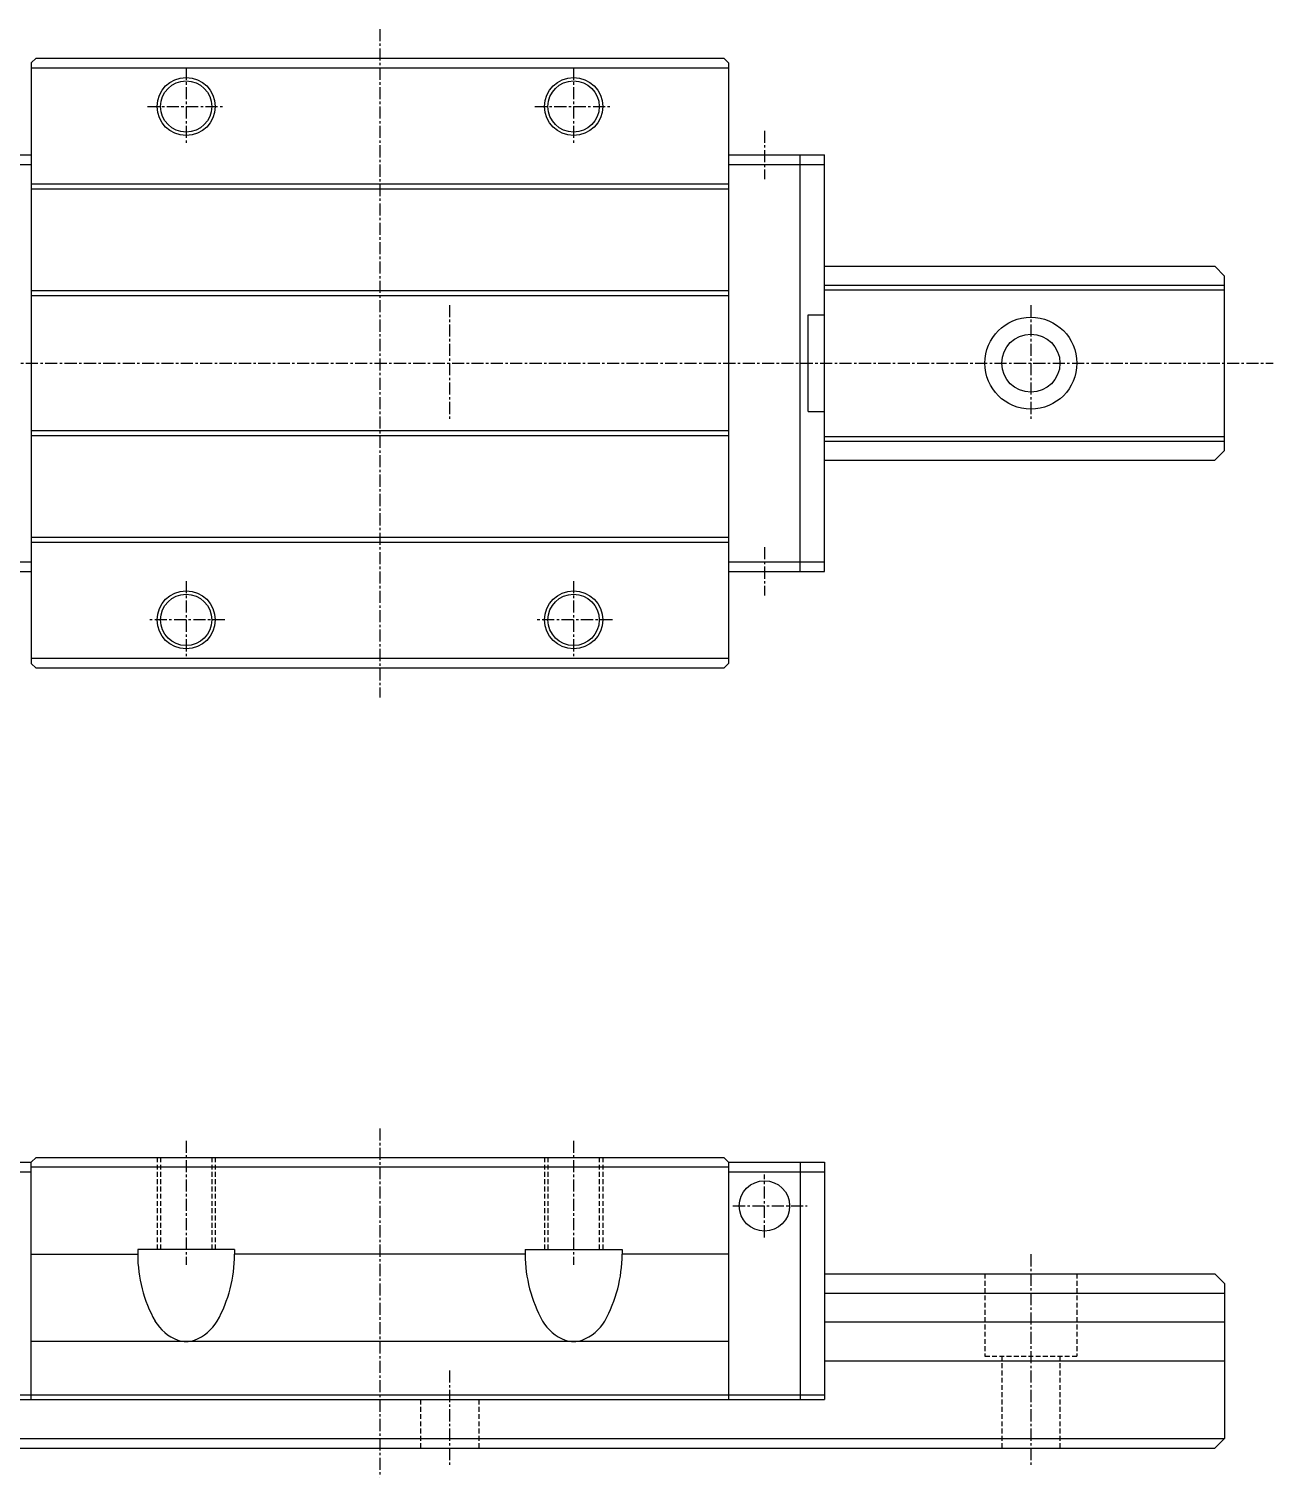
# Model space of a CAD drawing. Extents: x 10 to 344, y 10 to 189.
# Drawn here: x 215.9 to 344.3, y 39.9 to 189.4 of the extents above; entities that cross this region are included whole.
import ezdxf

# ---------------------------------------------------------------- set-up
doc = ezdxf.new("R2010")
doc.units = 0
doc.linetypes.add('CENTER', pattern=[2, 1.25, -0.25, 0.25, -0.25])
doc.linetypes.add('DASHED', pattern=[0.75, 0.5, -0.25])
doc.layers.get('0').update_dxf_attribs({"linetype": 'CONTINUOUS'})
doc.layers.add('CENTER', color=1, linetype='CENTER')

msp = doc.modelspace()

# ---------------------------------------------------------------- linework, layer by layer
at = {"color": 7, "linetype": 'CONTINUOUS'}
for p, q in [((216.13, 185.93), (216.63, 186.43)), ((216.13, 185.93), (216.13, 123.93)), ((216.13, 185.43), (288.13, 185.43)), ((216.63, 186.43), (287.63, 186.43)), ((288.13, 185.93), (287.63, 186.43)), ((288.13, 185.93), (288.13, 123.93)), ((208.73, 176.43), (216.13, 176.43)), ((288.13, 176.43), (295.53, 176.43)), ((295.53, 133.43), (295.53, 176.43)), ((295.53, 176.43), (298.03, 176.43)), ((298.03, 133.43), (298.03, 176.43)), ((208.73, 175.43), (216.13, 175.43)), ((288.13, 175.43), (295.53, 175.43)), ((295.53, 175.43), (298.03, 175.43)), ((216.13, 173.43), (288.13, 173.43)), ((216.13, 172.93), (288.13, 172.93)), ((298.03, 164.93), (338.33, 164.93)), ((339.33, 163.93), (338.33, 164.93)), ((298.03, 163), (339.33, 163)), ((339.33, 145.93), (339.33, 163.93)), ((216.13, 162.43), (288.13, 162.43)), ((216.13, 161.93), (288.13, 161.93)), ((298.03, 162.5), (339.33, 162.5)), ((296.33, 149.93), (296.33, 159.93)), ((296.33, 159.93), (298.03, 159.93)), ((296.33, 149.93), (298.03, 149.93)), ((288.13, 147.93), (216.13, 147.93)), ((288.13, 147.43), (216.13, 147.43)), ((298.03, 147.37), (339.33, 147.37)), ((298.03, 146.87), (339.33, 146.87)), ((339.33, 145.93), (338.33, 144.93)), ((298.03, 144.93), (338.33, 144.93)), ((288.13, 136.93), (216.13, 136.93)), ((288.13, 136.43), (216.13, 136.43)), ((208.73, 134.43), (216.13, 134.43)), ((208.73, 133.43), (216.13, 133.43)), ((288.13, 134.43), (295.53, 134.43)), ((288.13, 133.43), (295.53, 133.43)), ((295.53, 134.43), (298.03, 134.43)), ((295.53, 133.43), (298.03, 133.43)), ((288.13, 124.43), (216.13, 124.43)), ((216.63, 123.43), (216.13, 123.93)), ((287.63, 123.43), (216.63, 123.43)), ((288.13, 123.93), (287.63, 123.43)), ((208.73, 72.43), (216.13, 72.43)), ((216.63, 72.93), (216.13, 72.43)), ((216.13, 47.93), (216.13, 72.43)), ((288.13, 71.93), (216.13, 71.93)), ((216.63, 72.93), (287.63, 72.93)), ((287.63, 72.93), (288.13, 72.43)), ((288.13, 72.43), (288.13, 47.93)), ((288.13, 72.43), (295.53, 72.43)), ((295.53, 72.43), (295.53, 47.93)), ((295.53, 72.43), (298.03, 72.43)), ((298.03, 72.43), (298.03, 47.93)), ((208.73, 71.43), (216.13, 71.43)), ((288.13, 71.43), (295.53, 71.43)), ((295.53, 71.43), (298.03, 71.43)), ((216.13, 62.93), (227.13, 62.93)), ((237.13, 63.43), (227.13, 63.43)), ((227.13, 63.43), (227.13, 62.93)), ((237.13, 63.43), (237.13, 62.93)), ((267.13, 62.93), (237.13, 62.93)), ((267.13, 63.43), (277.13, 63.43)), ((267.13, 63.43), (267.13, 62.93)), ((277.13, 63.43), (277.13, 62.93)), ((288.13, 62.93), (277.13, 62.93)), ((298.03, 60.93), (338.33, 60.93)), ((338.33, 60.93), (339.33, 59.93)), ((339.33, 59.93), (339.33, 43.93)), ((298.03, 58.92), (339.33, 58.92)), ((298.03, 55.95), (339.33, 55.95)), ((288.13, 53.93), (216.13, 53.93)), ((298.03, 51.92), (339.33, 51.92)), ((208.73, 48.43), (216.13, 48.43)), ((208.73, 47.93), (216.13, 47.93)), ((216.13, 48.43), (288.13, 48.43)), ((216.13, 47.93), (288.13, 47.93)), ((288.13, 48.43), (295.53, 48.43)), ((288.13, 47.93), (295.53, 47.93)), ((295.53, 48.43), (298.03, 48.43)), ((295.53, 47.93), (298.03, 47.93)), ((119.33, 43.93), (339.33, 43.93)), ((338.33, 42.93), (339.33, 43.93)), ((120.33, 42.93), (338.33, 42.93))]:
    msp.add_line(p, q, dxfattribs=at)
at = {"color": 3, "linetype": 'DASHED'}
for p, q in [((229.13, 72.93), (229.13, 63.43)), ((229.48, 72.93), (229.48, 63.43)), ((234.78, 72.93), (234.78, 63.43)), ((235.13, 72.93), (235.13, 63.43)), ((269.13, 72.93), (269.13, 63.43)), ((269.48, 72.93), (269.48, 63.43)), ((274.78, 72.93), (274.78, 63.43)), ((275.13, 72.93), (275.13, 63.43)), ((314.58, 60.93), (314.58, 52.43)), ((324.08, 60.93), (324.08, 52.43)), ((314.58, 52.43), (324.08, 52.43)), ((316.33, 52.43), (316.33, 42.93)), ((322.33, 52.43), (322.33, 42.93)), ((256.33, 47.93), (256.33, 42.93)), ((262.33, 47.93), (262.33, 42.93))]:
    msp.add_line(p, q, dxfattribs=at)
at = {"color": 3, "linetype": 'CONTINUOUS'}
for centre in [(232.13, 181.43), (272.13, 181.43), (232.13, 128.43), (272.13, 128.43)]:
    msp.add_circle(centre, 3, dxfattribs=at)
at = {"color": 7, "linetype": 'CONTINUOUS'}
for centre, radius in [((232.13, 181.43), 2.65), ((272.13, 181.43), 2.65), ((319.33, 154.93), 4.75), ((319.33, 154.93), 3), ((232.13, 128.43), 2.65), ((272.13, 128.43), 2.65), ((291.83, 67.93), 2.6)]:
    msp.add_circle(centre, radius, dxfattribs=at)
for centre, radius, start, end in [((241.33, 62.93), 14.2, 179.9999, 209.0475), ((222.93, 62.93), 14.2, 330.9525, 360), ((281.33, 62.93), 14.2, 180, 209.0475), ((262.93, 62.93), 14.2, 330.9526, 0), ((232.89, 58.4), 4.63, 210.6579, 249.3249), ((231.36, 58.4), 4.63, 290.675, 329.342), ((272.89, 58.4), 4.63, 210.6579, 249.3249), ((271.36, 58.4), 4.63, 290.675, 329.3421), ((232.13, 56.76), 2.83, 252.1011, 270), ((232.13, 56.76), 2.83, 270, 287.8988), ((272.13, 56.76), 2.83, 252.1013, 270), ((272.13, 56.76), 2.83, 270, 287.8989)]:
    msp.add_arc(centre, radius, start, end, dxfattribs=at)
at = {"layer": 'CENTER', "color": 1, "linetype": 'CENTER'}
for p, q in [((252.13, 189.43), (252.13, 120.43)), ((232.13, 185.43), (232.13, 177.43)), ((272.13, 185.43), (272.13, 177.43)), ((228.13, 181.43), (236.13, 181.43)), ((268.13, 181.43), (276.13, 181.43)), ((291.83, 178.93), (291.83, 173.93)), ((259.33, 160.93), (259.33, 148.93)), ((319.33, 160.93), (319.33, 148.93)), ((115.58, 154.93), (344.33, 154.93)), ((291.83, 135.93), (291.83, 130.93)), ((232.13, 132.43), (232.13, 124.43)), ((272.13, 132.43), (272.13, 124.43)), ((236.13, 128.43), (228.13, 128.43)), ((276.13, 128.43), (268.13, 128.43)), ((252.13, 75.93), (252.13, 39.93)), ((232.13, 74.66), (232.13, 61.84)), ((272.13, 74.66), (272.13, 61.84)), ((291.83, 64.68), (291.83, 71.18)), ((288.58, 67.93), (296.25, 67.93)), ((319.33, 62.93), (319.33, 40.93)), ((259.33, 50.93), (259.33, 40.93))]:
    msp.add_line(p, q, dxfattribs=at)

doc.saveas('drawing.dxf')
